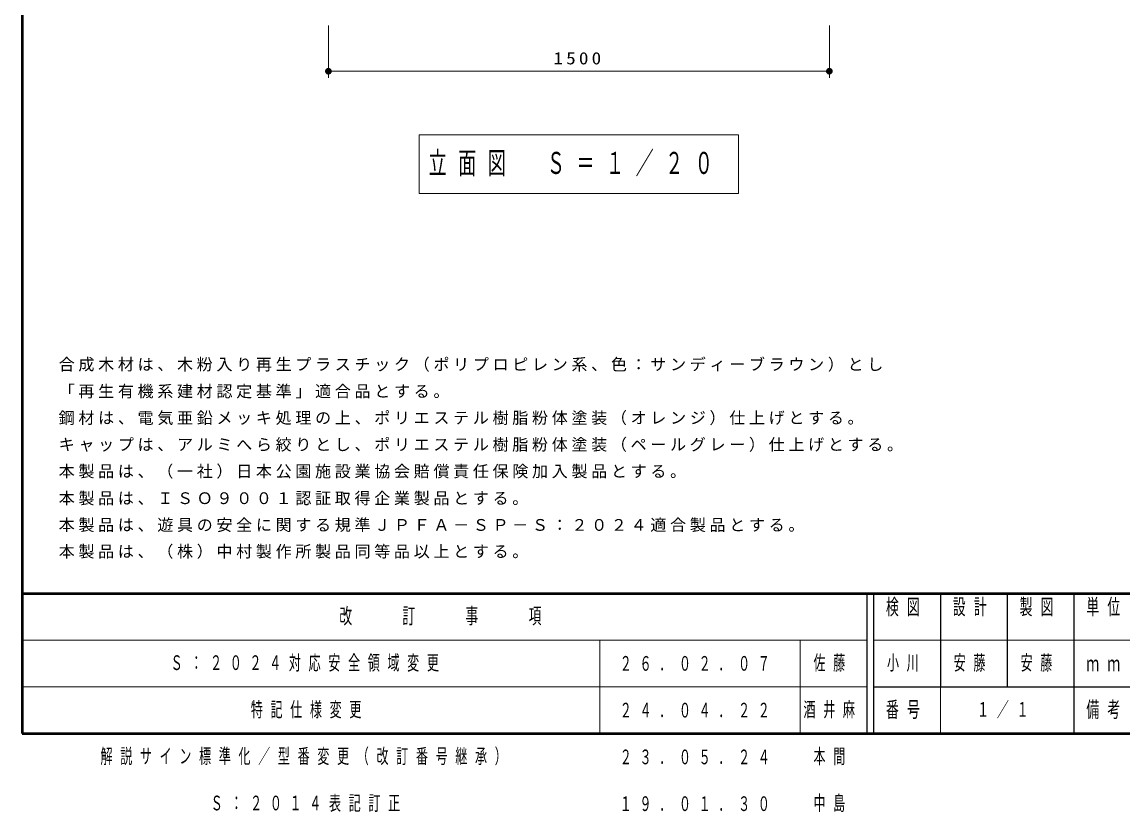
# Model space of a CAD drawing. Units: millimetres on the paper, scale 1:20. Extents: x -365 to 10, y -38 to 257.
# Drawn here: x -365 to -200.2, y -11.7 to 106.5 of the extents above; entities that cross this region are included whole.
import ezdxf

# ---------------------------------------------------------------- set-up
doc = ezdxf.new("R2010")
doc.units = ezdxf.units.MM
doc.layers.add('LY_1', color=7, linetype='Continuous', lineweight=13)
doc.layers.add('LY_3', color=7, linetype='Continuous')
doc.styles.add('ＭＳ ゴシック', font='')
doc.styles.get('ＭＳ ゴシック').set_extended_font_data('MS Gothic')

# ---------------------------------------------------------------- blocks, each defined once
blk = doc.blocks.new('filled_dot')
at = {"color": 0, "linetype": 'Continuous', "lineweight": -2, "const_width": 1.25}
blk.add_lwpolyline([(-0.625, 0, 1), (0.625, 0, 1)], format="xyb", close=True, dxfattribs=at)

msp = doc.modelspace()

# ---------------------------------------------------------------- linework, layer by layer
at = {"layer": 'LY_1', "lineweight": 50}
for p, q in [((-365, 257), (-365, 0)), ((-365, 21), (0, 21)), ((-365, 0), (0, 0))]:
    msp.add_line(p, q, dxfattribs=at)
at = {"layer": 'LY_1'}
for p, q in [((-319.127, 106.015), (-319.127, 98.148)), ((-244.127, 106.015), (-244.127, 98.148)), ((-244.127, 99.148), (-319.127, 99.148)), ((-305.527, 89.636), (-305.527, 80.836)), ((-257.727, 89.636), (-305.527, 89.636)), ((-257.727, 80.836), (-257.727, 89.636)), ((-305.527, 80.836), (-257.727, 80.836)), ((-365, 14), (-238.5, 14)), ((-278.5, 14), (-278.5, 0)), ((-248.5, 14), (-248.5, 0)), ((-237.5, 14), (-182.5, 14)), ((-365, 7), (-238.5, 7)), ((-227.5, 7), (-227.5, 0))]:
    msp.add_line(p, q, dxfattribs=at)
at = {"layer": 'LY_1', "color": 211, "lineweight": 25}
for p, q in [((-238.5, 21), (-238.5, 0)), ((-237.5, 21), (-237.5, 0)), ((-227.5, 21), (-227.5, 7)), ((-217.5, 21), (-217.5, 7)), ((-207.5, 21), (-207.5, 0)), ((-237.5, 7), (0, 7))]:
    msp.add_line(p, q, dxfattribs=at)

# ---------------------------------------------------------------- block references
at = {"layer": 'LY_1', "xscale": 0.4, "yscale": 0.4}
msp.add_blockref('filled_dot', (-319.127, 99.148), dxfattribs=at)
at = {"layer": 'LY_1', "xscale": 0.4, "yscale": 0.4, "rotation": 180}
msp.add_blockref('filled_dot', (-244.127, 99.148), dxfattribs=at)

# ---------------------------------------------------------------- texts
at = {"layer": 'LY_1', "style": 'ＭＳ ゴシック'}
for s, insert, char_height, attachment_point in [('\\T1.33;\\W1.15;1500', (-281.627, 100.148), 1.833, 8), ('\\T1.64;\\W0.6;立面図\u3000Ｓ＝１／２０', (-304.127, 85.236), 3.299, 4), ('\\T1.23;合成木材は、木粉入り再生プラスチック（ポリプロピレン系、色：サンディーブラウン）とし', (-359.511, 54.166), 1.76, 7), ('\\T1.23;「再生有機系建材認定基準」適合品とする。', (-359.511, 50.166), 1.76, 7), ('\\T1.23;鋼材は、電気亜鉛メッキ処理の上、ポリエステル樹脂粉体塗装（オレンジ）仕上げとする。', (-359.511, 46.166), 1.76, 7), ('\\T1.23;キャップは、アルミへら絞りとし、ポリエステル樹脂粉体塗装（ペールグレー）仕上げとする。', (-359.511, 42.166), 1.76, 7), ('\\T1.23;本製品は、（一社）日本公園施設業協会賠償責任保険加入製品とする。', (-359.511, 38.166), 1.76, 7), ('\\T1.23;本製品は、ＩＳＯ９００１認証取得企業製品とする。', (-359.511, 34.166), 1.76, 7), ('\\T1.23;本製品は、遊具の安全に関する規準ＪＰＦＡ－ＳＰ－Ｓ：２０２４適合製品とする。', (-359.511, 30.166), 1.76, 7), ('\\T1.23;本製品は、（株）中村製作所製品同等品以上とする。', (-359.511, 26.166), 1.76, 7), ('\\T1.64;\\W0.6;Ｓ：２０２４対応安全領域変更', (-342.75, 10.5), 2.199, 4), ('\\T1.64;\\W0.6;２６．０２．０７', (-275.5, 10.5), 2.199, 4), ('\\T1.64;\\W0.6;佐藤', (-246.5, 10.5), 2.199, 4), ('\\T1.64;\\W0.6;安藤', (-225.5, 10.5), 2.199, 4), ('\\T1.64;\\W0.6;安藤', (-215.5, 10.5), 2.199, 4), ('\\T1.64;\\W0.6;特記仕様変更', (-330.75, 3.5), 2.199, 4), ('\\T1.64;\\W0.6;酒井麻', (-248, 3.5), 2.199, 4), ('\\T1.64;\\W0.6;２４．０４．２２', (-275.5, 3.5), 2.199, 4), ('\\T1.64;\\W0.6;解説サイン標準化／型番変更（改訂番号継承）', (-353.25, -3.5), 2.199, 4), ('\\T1.64;\\W0.6;２３．０５．２４', (-275.5, -3.5), 2.199, 4), ('\\T1.64;\\W0.6;本間', (-246.5, -3.5), 2.199, 4), ('\\T1.64;\\W0.6;Ｓ：２０１４表記訂正', (-336.75, -10.5), 2.199, 4), ('\\T1.64;\\W0.6;１９．０１．３０', (-275.5, -10.5), 2.199, 4), ('\\T1.64;\\W0.6;中島', (-246.5, -10.5), 2.199, 4)]:
    msp.add_mtext(s, dxfattribs=dict(at, insert=insert, char_height=char_height, attachment_point=attachment_point))
at = {"layer": 'LY_1', "color": 4, "char_height": 2.346, "style": 'ＭＳ ゴシック'}
for s, insert, attachment_point in [('\\T1.64;\\W0.6;検図', (-232.5, 20.167), 2), ('\\T1.64;\\W0.6;設計', (-222.5, 20.167), 2), ('\\T1.64;\\W0.6;製図', (-212.5, 20.167), 2), ('\\T1.64;\\W0.6;単位', (-202.5, 20.167), 2), ('\\T1.64;\\W0.6;改\u3000\u3000訂\u3000\u3000事\u3000\u3000項', (-301.75, 17.5), 5), ('\\T1.64;\\W0.6;ｍｍ', (-202.5, 10.5), 5), ('\\T1.64;\\W0.6;番号', (-232.5, 3.5), 5), ('\\T1.64;\\W0.6;備考', (-202.5, 3.5), 5)]:
    msp.add_mtext(s, dxfattribs=dict(at, insert=insert, attachment_point=attachment_point))
at = {"layer": 'LY_3', "char_height": 2.199, "attachment_point": 4, "style": 'ＭＳ ゴシック'}
for s, insert in [('\\T1.64;\\W0.6;小川', (-235.5, 10.5)), ('\\T1.64;\\W0.6;１／１', (-222, 3.5))]:
    msp.add_mtext(s, dxfattribs=dict(at, insert=insert))

doc.saveas('drawing.dxf')
